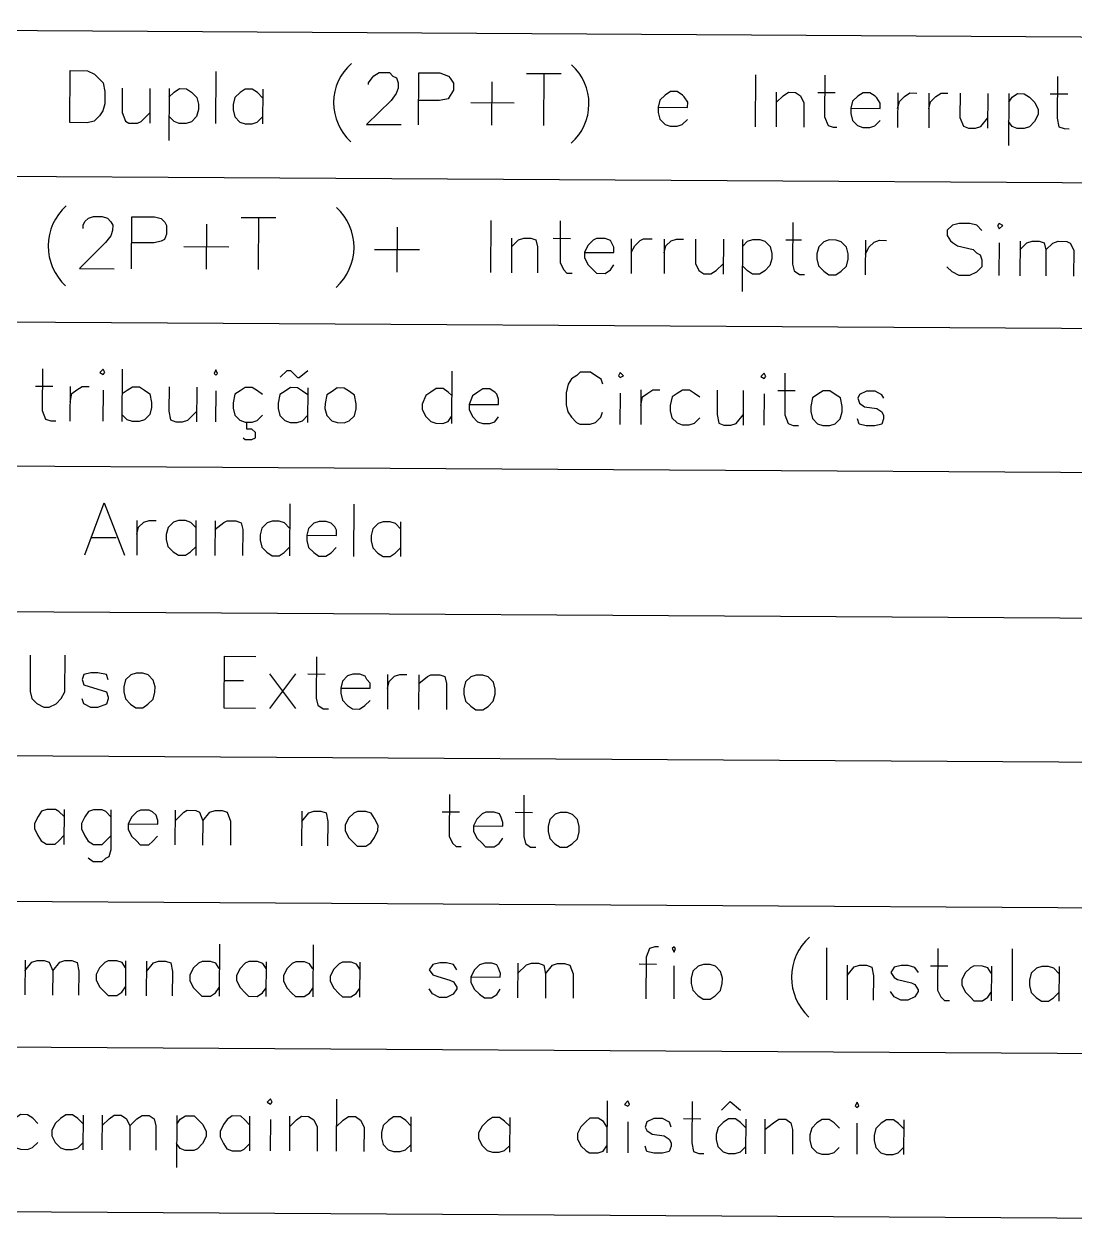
# Model space of a CAD drawing. Header units: millimetres. Extents: x 0 to 13.3, y 0.1 to 9.5.
# Drawn here: x 10.44 to 11.45, y 2.603 to 3.756 of the extents above; entities that cross this region are included whole.
import ezdxf

# ---------------------------------------------------------------- set-up
doc = ezdxf.new("R2010")
doc.units = ezdxf.units.MM
doc.layers.add('PDF_Geometria', color=7, linetype='Continuous')

msp = doc.modelspace()

# ---------------------------------------------------------------- linework, layer by layer
at = {"layer": 'PDF_Geometria', "lineweight": 25}
for points in [[(9.3981, 3.7557), (12.4047, 3.7377)], [(10.6245, 3.71), (10.6242, 3.66)], [(10.7711, 3.6975), (10.7711, 3.6991), (10.7745, 3.7041), (10.7761, 3.7058), (10.7812, 3.7091), (10.7912, 3.709), (10.7945, 3.7057), (10.7978, 3.704), (10.7994, 3.699), (10.7994, 3.694), (10.7977, 3.689), (10.7927, 3.6823), (10.7692, 3.6592), (10.8025, 3.659)], [(10.8192, 3.6589), (10.8195, 3.7089), (10.8395, 3.7087), (10.8478, 3.7054), (10.8495, 3.7037), (10.8528, 3.6987), (10.8527, 3.692), (10.8494, 3.687), (10.8477, 3.6837), (10.8393, 3.6821), (10.8193, 3.6822)], [(10.9228, 3.7082), (10.9562, 3.708)], [(10.9395, 3.7081), (10.9392, 3.6581)], [(11.1428, 3.7069), (11.1425, 3.6569)], [(11.2095, 3.7065), (11.2092, 3.6665), (11.2125, 3.6582), (11.2175, 3.6565), (11.2209, 3.6565)], [(11.4328, 3.7052), (11.4326, 3.6652), (11.4342, 3.6569), (11.4392, 3.6552), (11.4442, 3.6551)], [(10.5344, 3.6939), (10.5343, 3.6706), (10.5375, 3.6622), (10.5409, 3.6605), (10.5492, 3.6605), (10.5525, 3.6621), (10.5609, 3.6704)], [(10.5611, 3.6937), (10.5609, 3.6604)], [(10.5794, 3.6936), (10.5791, 3.6436)], [(10.5793, 3.6853), (10.5844, 3.6903), (10.5894, 3.6936), (10.5961, 3.6935), (10.601, 3.6902), (10.606, 3.6851), (10.6076, 3.6785), (10.6076, 3.6735), (10.6059, 3.6668), (10.6009, 3.6618), (10.5959, 3.6602), (10.5892, 3.6602), (10.5842, 3.6619), (10.5792, 3.667)], [(10.6693, 3.6848), (10.6644, 3.6898), (10.6594, 3.6931), (10.6527, 3.6932), (10.6477, 3.6899), (10.6427, 3.6849), (10.641, 3.6783), (10.6409, 3.6733), (10.6426, 3.6666), (10.6475, 3.6615), (10.6525, 3.6599), (10.6592, 3.6598), (10.6642, 3.6614), (10.6692, 3.6664)], [(10.6694, 3.6931), (10.6692, 3.6598)], [(10.8894, 3.7001), (10.8892, 3.6584)], [(11.0493, 3.6758), (11.0776, 3.6756), (11.0777, 3.6806), (11.0744, 3.6857), (11.0727, 3.6873), (11.0677, 3.6907), (11.0611, 3.6907), (11.056, 3.6874), (11.051, 3.6825), (11.0493, 3.6758), (11.0493, 3.6708), (11.0509, 3.6641), (11.0559, 3.6591), (11.0609, 3.6574), (11.0675, 3.6574), (11.0725, 3.659), (11.0776, 3.664)], [(11.1627, 3.6901), (11.1625, 3.6568)], [(11.1627, 3.6801), (11.1694, 3.6868), (11.1744, 3.6901), (11.1811, 3.69), (11.186, 3.6867), (11.1893, 3.68), (11.1892, 3.6567)], [(11.2027, 3.6899), (11.2194, 3.6898)], [(11.2343, 3.6747), (11.2626, 3.6745), (11.2627, 3.6795), (11.2594, 3.6846), (11.2577, 3.6862), (11.2527, 3.6896), (11.2461, 3.6896), (11.241, 3.6863), (11.236, 3.6814), (11.2343, 3.6747), (11.2343, 3.6697), (11.2359, 3.663), (11.2409, 3.658), (11.2459, 3.6563), (11.2525, 3.6563), (11.2575, 3.6579), (11.2626, 3.6629)], [(11.2794, 3.6894), (11.2792, 3.6561)], [(11.2793, 3.6744), (11.281, 3.6811), (11.286, 3.6861), (11.291, 3.6894), (11.2977, 3.6893)], [(10.8693, 3.6802), (10.911, 3.68)], [(11.3094, 3.6893), (11.3092, 3.6559)], [(11.3093, 3.6743), (11.311, 3.6809), (11.316, 3.6859), (11.321, 3.6892), (11.3277, 3.6892)], [(11.3394, 3.6891), (11.3392, 3.6658), (11.3425, 3.6574), (11.3475, 3.6557), (11.3542, 3.6557), (11.3592, 3.6573), (11.3659, 3.6656)], [(11.366, 3.6889), (11.3658, 3.6556)], [(11.386, 3.6888), (11.3857, 3.6388)], [(11.386, 3.6805), (11.3894, 3.6855), (11.3944, 3.6888), (11.401, 3.6887), (11.406, 3.6854), (11.411, 3.6803), (11.4143, 3.6736), (11.4143, 3.6686), (11.4109, 3.662), (11.4059, 3.657), (11.4008, 3.6554), (11.3942, 3.6554), (11.3892, 3.6571), (11.3859, 3.6621)], [(11.426, 3.6886), (11.4427, 3.6885)], [(9.3972, 3.6157), (12.4039, 3.5977)], [(10.4969, 3.5591), (10.4969, 3.5624), (10.4986, 3.5658), (10.502, 3.5691), (10.507, 3.5707), (10.5153, 3.5707), (10.5203, 3.569), (10.5236, 3.5656), (10.5253, 3.5623), (10.5252, 3.5573), (10.5236, 3.5523), (10.5185, 3.5456), (10.4934, 3.5208), (10.5267, 3.5206)], [(10.5434, 3.5205), (10.5437, 3.5705), (10.5653, 3.5704), (10.572, 3.5687), (10.5753, 3.5653), (10.5769, 3.562), (10.5769, 3.5536), (10.5752, 3.5486), (10.5719, 3.547), (10.5652, 3.5454), (10.5435, 3.5455)], [(10.6153, 3.5634), (10.615, 3.5201)], [(10.6487, 3.5699), (10.682, 3.5697)], [(10.6653, 3.5698), (10.665, 3.5198)], [(10.8886, 3.5668), (10.8883, 3.5168)], [(10.9553, 3.5664), (10.9551, 3.5264), (10.9584, 3.5197), (10.9617, 3.5163), (10.9667, 3.5163)], [(11.1786, 3.565), (11.1784, 3.525), (11.18, 3.5184), (11.185, 3.515), (11.19, 3.515)], [(11.3603, 3.5573), (11.3553, 3.5623), (11.3486, 3.564), (11.3386, 3.5641), (11.332, 3.5625), (11.3269, 3.5575), (11.3269, 3.5525), (11.3302, 3.5475), (11.3319, 3.5458), (11.3368, 3.5424), (11.3518, 3.539), (11.3551, 3.5357), (11.3585, 3.534), (11.3601, 3.529), (11.3601, 3.5223), (11.355, 3.5173), (11.3483, 3.514), (11.3383, 3.5141), (11.3317, 3.5175), (11.3267, 3.5225)], [(10.7986, 3.5606), (10.7983, 3.5173)], [(10.5935, 3.5419), (10.6368, 3.5416)], [(10.9085, 3.55), (10.9083, 3.5167)], [(10.9085, 3.5417), (10.9152, 3.5483), (10.9202, 3.5499), (10.9269, 3.5499), (10.9319, 3.5482), (10.9335, 3.5415), (10.9333, 3.5165)], [(10.9485, 3.5498), (10.9652, 3.5497)], [(10.9785, 3.5362), (11.0068, 3.5361), (11.0068, 3.5411), (11.0052, 3.5444), (11.0035, 3.5478), (10.9985, 3.5495), (10.9902, 3.5495), (10.9869, 3.5479), (10.9818, 3.5429), (10.9785, 3.5362), (10.9784, 3.5312), (10.9817, 3.5246), (10.9867, 3.5195), (10.99, 3.5162), (10.9983, 3.5161), (11.0034, 3.5194), (11.0067, 3.5244)], [(11.0235, 3.5493), (11.0233, 3.516)], [(11.0235, 3.536), (11.0268, 3.5426), (11.0319, 3.5476), (11.0352, 3.5492), (11.0435, 3.5492)], [(11.0552, 3.5491), (11.055, 3.5158)], [(11.0551, 3.5358), (11.0568, 3.5424), (11.0619, 3.5474), (11.0669, 3.549), (11.0735, 3.549)], [(11.0852, 3.5489), (11.0851, 3.5256), (11.0884, 3.5189), (11.0933, 3.5156), (11.1, 3.5155), (11.105, 3.5188), (11.1117, 3.5254)], [(11.1119, 3.5488), (11.1117, 3.5154)], [(11.1302, 3.5487), (11.1299, 3.4987)], [(11.1302, 3.542), (11.1352, 3.547), (11.1402, 3.5486), (11.1469, 3.5486), (11.1519, 3.5469), (11.1568, 3.5418), (11.1585, 3.5352), (11.1584, 3.5302), (11.1567, 3.5235), (11.1517, 3.5185), (11.1467, 3.5152), (11.14, 3.5153), (11.135, 3.5186), (11.1301, 3.5237)], [(11.1719, 3.5484), (11.1869, 3.5483)], [(11.2485, 3.548), (11.2483, 3.5146)], [(11.2485, 3.5346), (11.2518, 3.5413), (11.2569, 3.5462), (11.2619, 3.5479), (11.2685, 3.5478)], [(11.3769, 3.5455), (11.3767, 3.5139)], [(11.3969, 3.5471), (11.3967, 3.5137)], [(11.3968, 3.5387), (11.4035, 3.5454), (11.4085, 3.547), (11.4152, 3.547), (11.4202, 3.5453), (11.4218, 3.5386), (11.4217, 3.5136)], [(11.4218, 3.5386), (11.4285, 3.5452), (11.4335, 3.5469), (11.4419, 3.5468), (11.4452, 3.5451), (11.4485, 3.5384), (11.4483, 3.5134)], [(10.7768, 3.5391), (10.8201, 3.5389)], [(9.3964, 3.4757), (12.403, 3.4577)], [(10.4578, 3.4243), (10.4575, 3.3843), (10.4608, 3.376), (10.4658, 3.3743), (10.4708, 3.3743)], [(10.5345, 3.4239), (10.5342, 3.3739)], [(10.6861, 3.4163), (10.6928, 3.4229), (10.6961, 3.4229), (10.7027, 3.4162), (10.7044, 3.4162), (10.7128, 3.4228)], [(10.8511, 3.422), (10.8508, 3.372)], [(10.996, 3.4095), (10.9944, 3.4145), (10.9894, 3.4178), (10.9844, 3.4212), (10.9744, 3.4213), (10.9711, 3.4179), (10.9661, 3.4146), (10.9627, 3.4097), (10.961, 3.4013), (10.9609, 3.3897), (10.9625, 3.383), (10.9659, 3.378), (10.9708, 3.3729), (10.9741, 3.3713), (10.9841, 3.3712), (10.9892, 3.3728), (10.9942, 3.3778), (10.9959, 3.3828)], [(11.1711, 3.4201), (11.1709, 3.3801), (11.1742, 3.3717), (11.1791, 3.37), (11.1841, 3.37)], [(10.451, 3.4077), (10.4677, 3.4076)], [(10.4844, 3.4075), (10.4842, 3.3742)], [(10.4843, 3.3925), (10.486, 3.4008), (10.491, 3.4041), (10.496, 3.4074), (10.5027, 3.4074)], [(10.516, 3.404), (10.5158, 3.374)], [(10.5343, 3.4006), (10.5393, 3.4039), (10.5444, 3.4072), (10.551, 3.4071), (10.556, 3.4038), (10.561, 3.4004), (10.5626, 3.3921), (10.5626, 3.3871), (10.5609, 3.3804), (10.5558, 3.3754), (10.5508, 3.3738), (10.5442, 3.3738), (10.5392, 3.3755), (10.5342, 3.3806)], [(10.5794, 3.407), (10.5792, 3.3836), (10.5808, 3.3753), (10.5858, 3.3736), (10.5925, 3.3735), (10.5975, 3.3752), (10.6059, 3.3835)], [(10.606, 3.4068), (10.6058, 3.3735)], [(10.6243, 3.4033), (10.6242, 3.3733)], [(10.6693, 3.3997), (10.6643, 3.4031), (10.6594, 3.4065), (10.6527, 3.4065), (10.6477, 3.4032), (10.6426, 3.3999), (10.6409, 3.3916), (10.6409, 3.3866), (10.6425, 3.3799), (10.6475, 3.3749), (10.6525, 3.3732), (10.6592, 3.3731), (10.6642, 3.3748), (10.6692, 3.3797)], [(10.7126, 3.3995), (10.7077, 3.4029), (10.7027, 3.4062), (10.696, 3.4063), (10.691, 3.403), (10.686, 3.3996), (10.6843, 3.3913), (10.6842, 3.3863), (10.6859, 3.3796), (10.6908, 3.3746), (10.6958, 3.3729), (10.7025, 3.3729), (10.7075, 3.3745), (10.7125, 3.3795)], [(10.7127, 3.4062), (10.7125, 3.3728)], [(10.851, 3.3987), (10.8477, 3.402), (10.8427, 3.4054), (10.836, 3.4054), (10.831, 3.4021), (10.826, 3.3988), (10.8226, 3.3905), (10.8226, 3.3855), (10.8259, 3.3788), (10.8308, 3.3738), (10.8358, 3.3721), (10.8425, 3.372), (10.8475, 3.3737), (10.8509, 3.3787)], [(10.8676, 3.3902), (10.8959, 3.3901), (10.896, 3.3951), (10.8943, 3.4001), (10.8927, 3.4017), (10.8877, 3.4051), (10.881, 3.4052), (10.876, 3.4018), (10.871, 3.3985), (10.8676, 3.3902), (10.8676, 3.3852), (10.8709, 3.3785), (10.8758, 3.3735), (10.8808, 3.3718), (10.8875, 3.3718), (10.8925, 3.3734), (10.8959, 3.3784)], [(11.0327, 3.4042), (11.0325, 3.3709)], [(11.0326, 3.3892), (11.0343, 3.3976), (11.0393, 3.4009), (11.0443, 3.4042), (11.051, 3.4041)], [(11.0893, 3.3972), (11.0843, 3.4006), (11.0793, 3.404), (11.0727, 3.404), (11.0677, 3.4007), (11.0626, 3.3974), (11.0609, 3.3891), (11.0609, 3.3841), (11.0625, 3.3774), (11.0675, 3.3724), (11.0725, 3.3707), (11.0791, 3.3706), (11.0842, 3.3723), (11.0892, 3.3772)], [(11.106, 3.4038), (11.1059, 3.3805), (11.1075, 3.3721), (11.1125, 3.3704), (11.1191, 3.3704), (11.1242, 3.372), (11.1309, 3.3803)], [(11.131, 3.4037), (11.1308, 3.3703)], [(11.1643, 3.4035), (11.181, 3.4034)], [(11.266, 3.3962), (11.2643, 3.3995), (11.2577, 3.4029), (11.2493, 3.403), (11.2427, 3.3997), (11.241, 3.3963), (11.2426, 3.3913), (11.2476, 3.388), (11.2592, 3.3862), (11.2642, 3.3829), (11.2659, 3.3795), (11.2658, 3.3762), (11.2642, 3.3712), (11.2575, 3.3696), (11.2491, 3.3696), (11.2425, 3.3713), (11.2408, 3.3763)], [(11.0127, 3.401), (11.0125, 3.371)], [(11.151, 3.4002), (11.1508, 3.3702)], [(10.6507, 3.3582), (10.6524, 3.3565), (10.6591, 3.3565), (10.6624, 3.3581), (10.6624, 3.3631), (10.6591, 3.3665), (10.6541, 3.3665), (10.6542, 3.3732)], [(9.3956, 3.3373), (12.4022, 3.3194)], [(10.4984, 3.2458), (10.517, 3.2957), (10.5367, 3.2455)], [(10.6954, 3.2946), (10.6951, 3.2446)], [(10.757, 3.2942), (10.7567, 3.2442)], [(10.5486, 3.2788), (10.5484, 3.2455)], [(10.5485, 3.2655), (10.5502, 3.2721), (10.5552, 3.2771), (10.5603, 3.2787), (10.5669, 3.2787)], [(10.6052, 3.2718), (10.6002, 3.2768), (10.5953, 3.2785), (10.5886, 3.2786), (10.5836, 3.2769), (10.5785, 3.272), (10.5768, 3.2653), (10.5768, 3.2603), (10.5784, 3.2536), (10.5834, 3.2486), (10.5884, 3.2452), (10.5951, 3.2452), (10.6001, 3.2485), (10.6051, 3.2535)], [(10.6053, 3.2785), (10.6051, 3.2451)], [(10.6236, 3.2784), (10.6234, 3.245)], [(10.6235, 3.27), (10.6319, 3.2766), (10.6353, 3.2783), (10.6436, 3.2782), (10.6486, 3.2765), (10.6502, 3.2699), (10.6501, 3.2449)], [(10.6952, 3.2713), (10.6902, 3.2763), (10.6853, 3.278), (10.6786, 3.278), (10.6736, 3.2764), (10.6685, 3.2714), (10.6668, 3.2648), (10.6668, 3.2598), (10.6684, 3.2531), (10.6734, 3.2481), (10.6784, 3.2447), (10.6851, 3.2447), (10.6901, 3.248), (10.6951, 3.2529)], [(10.7118, 3.2645), (10.7402, 3.2643), (10.7402, 3.2693), (10.7386, 3.2727), (10.7352, 3.276), (10.7303, 3.2777), (10.7236, 3.2778), (10.7186, 3.2761), (10.7135, 3.2711), (10.7118, 3.2645), (10.7118, 3.2595), (10.7134, 3.2528), (10.7184, 3.2478), (10.7234, 3.2444), (10.7301, 3.2444), (10.7351, 3.2477), (10.7401, 3.2527)], [(10.8019, 3.2706), (10.7969, 3.2757), (10.7919, 3.2773), (10.7852, 3.2774), (10.7802, 3.2758), (10.7752, 3.2708), (10.7735, 3.2641), (10.7735, 3.2591), (10.7751, 3.2524), (10.7801, 3.2474), (10.7851, 3.2441), (10.7917, 3.244), (10.7967, 3.2473), (10.8018, 3.2523)], [(10.8019, 3.2773), (10.8017, 3.244)], [(10.5052, 3.2624), (10.5285, 3.2623)], [(9.3947, 3.1973), (12.4014, 3.1794)], [(10.4461, 3.1494), (10.4459, 3.1144), (10.4476, 3.1077), (10.4525, 3.1027), (10.4592, 3.0993), (10.4642, 3.0993), (10.4709, 3.1026), (10.4759, 3.1076), (10.4793, 3.1142), (10.4795, 3.1492)], [(10.6625, 3.0981), (10.6325, 3.0983), (10.6328, 3.1483), (10.6628, 3.1481)], [(10.7211, 3.1478), (10.7209, 3.1078), (10.7225, 3.1011), (10.7275, 3.0977), (10.7325, 3.0977)], [(10.521, 3.1256), (10.5194, 3.1306), (10.511, 3.1324), (10.5044, 3.1324), (10.4977, 3.1308), (10.496, 3.1258), (10.4976, 3.1208), (10.5026, 3.1191), (10.5143, 3.1157), (10.5193, 3.114), (10.5209, 3.109), (10.5209, 3.1073), (10.5192, 3.1023), (10.5108, 3.099), (10.5042, 3.0991), (10.4975, 3.1024), (10.4959, 3.1074)], [(10.6327, 3.125), (10.651, 3.1249)], [(10.701, 3.1312), (10.6758, 3.098)], [(10.676, 3.1314), (10.7008, 3.0979)], [(10.7127, 3.1312), (10.7294, 3.1311)], [(10.7443, 3.1176), (10.7726, 3.1175), (10.7727, 3.1225), (10.7693, 3.1258), (10.7677, 3.1292), (10.7627, 3.1309), (10.756, 3.1309), (10.751, 3.1293), (10.746, 3.1243), (10.7443, 3.1176), (10.7443, 3.1126), (10.7459, 3.106), (10.7509, 3.1009), (10.7558, 3.0976), (10.7625, 3.0975), (10.7675, 3.1008), (10.7726, 3.1058)], [(10.7894, 3.1307), (10.7892, 3.0974)], [(10.7893, 3.1174), (10.791, 3.124), (10.796, 3.129), (10.801, 3.1306), (10.8077, 3.1306)], [(10.8194, 3.1305), (10.8192, 3.0972)], [(10.8193, 3.1222), (10.8277, 3.1288), (10.831, 3.1304), (10.8394, 3.1304), (10.8444, 3.1287), (10.846, 3.122), (10.8458, 3.097)], [(9.3939, 3.059), (12.4005, 3.0411)], [(10.8487, 3.0153), (10.8484, 2.9753), (10.8517, 2.9687), (10.8551, 2.9653), (10.8601, 2.9653)], [(10.9204, 3.0149), (10.9201, 2.9749), (10.9217, 2.9682), (10.9267, 2.9649), (10.9317, 2.9648)], [(10.4786, 2.9942), (10.4736, 2.9992), (10.4703, 3.0009), (10.4619, 3.001), (10.4569, 2.9993), (10.4536, 2.9944), (10.4502, 2.9877), (10.4502, 2.9827), (10.4534, 2.976), (10.4567, 2.971), (10.4617, 2.9676), (10.4701, 2.9676), (10.4734, 2.9709), (10.4784, 2.9759)], [(10.4786, 3.0009), (10.4784, 2.9675)], [(10.5236, 2.9939), (10.5186, 2.999), (10.5153, 3.0007), (10.5069, 3.0007), (10.5019, 2.9991), (10.4986, 2.9941), (10.4952, 2.9874), (10.4952, 2.9824), (10.4984, 2.9758), (10.5017, 2.9707), (10.5067, 2.9674), (10.5151, 2.9673), (10.5184, 2.9706), (10.5234, 2.9756)], [(10.5236, 3.0006), (10.5234, 2.9623), (10.5217, 2.9556), (10.5183, 2.954), (10.515, 2.9507), (10.5066, 2.9507), (10.5016, 2.9541)], [(10.5402, 2.9872), (10.5685, 2.987), (10.5685, 2.9903), (10.5669, 2.9954), (10.5636, 2.9987), (10.5603, 3.0004), (10.5519, 3.0004), (10.5486, 2.9988), (10.5436, 2.9938), (10.5402, 2.9872), (10.5402, 2.9822), (10.5434, 2.9755), (10.5484, 2.9705), (10.5517, 2.9671), (10.5601, 2.9671), (10.5634, 2.9704), (10.5684, 2.9753)], [(10.5853, 3.0002), (10.5851, 2.9669)], [(10.5852, 2.9902), (10.5936, 2.9985), (10.5969, 3.0002), (10.6053, 3.0001), (10.6086, 2.9984), (10.6119, 2.9901), (10.6117, 2.9667)], [(10.6119, 2.9901), (10.6186, 2.9984), (10.6236, 3), (10.6303, 3), (10.6352, 2.9983), (10.6385, 2.9899), (10.6384, 2.9666)], [(10.7069, 2.9995), (10.7067, 2.9662)], [(10.7069, 2.9895), (10.7136, 2.9978), (10.7186, 2.9994), (10.7253, 2.9994), (10.7302, 2.9977), (10.7319, 2.9894), (10.7317, 2.966)], [(10.8419, 2.9987), (10.8586, 2.9986)], [(10.8718, 2.9852), (10.9002, 2.985), (10.9002, 2.9884), (10.8986, 2.9934), (10.8969, 2.9967), (10.8919, 2.9984), (10.8836, 2.9985), (10.8802, 2.9968), (10.8752, 2.9918), (10.8718, 2.9852), (10.8718, 2.9802), (10.8751, 2.9735), (10.8801, 2.9685), (10.8834, 2.9651), (10.8917, 2.9651), (10.8967, 2.9684), (10.9001, 2.9734)], [(10.9119, 2.9983), (10.9286, 2.9982)], [(9.3931, 2.919), (12.3997, 2.9011)], [(10.6278, 2.8717), (10.6275, 2.8217)], [(10.7178, 2.8711), (10.7175, 2.8211)], [(11.0495, 2.8691), (11.0462, 2.8692), (11.0411, 2.8675), (11.0378, 2.8592), (11.0375, 2.8192)], [(11.2111, 2.8682), (11.2109, 2.8182)], [(11.3178, 2.8675), (11.3176, 2.8275), (11.3209, 2.8209), (11.3242, 2.8175), (11.3292, 2.8175)], [(11.3895, 2.8671), (11.3892, 2.8171)], [(10.4411, 2.8561), (10.4409, 2.8228)], [(10.441, 2.8461), (10.4477, 2.8544), (10.4527, 2.856), (10.4594, 2.856), (10.4644, 2.8543), (10.4677, 2.8459), (10.4675, 2.8226)], [(10.4677, 2.8459), (10.4744, 2.8542), (10.4794, 2.8559), (10.4861, 2.8558), (10.4911, 2.8541), (10.4927, 2.8458), (10.4925, 2.8225)], [(10.5377, 2.8489), (10.5344, 2.8539), (10.5294, 2.8556), (10.5211, 2.8556), (10.5177, 2.854), (10.5127, 2.849), (10.5093, 2.8424), (10.5093, 2.8374), (10.5126, 2.8307), (10.5176, 2.8256), (10.5209, 2.8223), (10.5292, 2.8222), (10.5342, 2.8255), (10.5376, 2.8305)], [(10.5377, 2.8555), (10.5375, 2.8222)], [(10.5577, 2.8554), (10.5575, 2.8221)], [(10.5577, 2.8454), (10.5644, 2.8537), (10.5694, 2.8553), (10.5761, 2.8553), (10.5811, 2.8536), (10.5827, 2.8453), (10.5825, 2.8219)], [(10.6277, 2.8483), (10.6244, 2.8533), (10.6194, 2.855), (10.6111, 2.8551), (10.6077, 2.8534), (10.6027, 2.8485), (10.5993, 2.8418), (10.5993, 2.8368), (10.6026, 2.8301), (10.6075, 2.8251), (10.6109, 2.8218), (10.6192, 2.8217), (10.6242, 2.825), (10.6276, 2.83)], [(10.6727, 2.8481), (10.6694, 2.8531), (10.6644, 2.8548), (10.6561, 2.8548), (10.6527, 2.8532), (10.6477, 2.8482), (10.6443, 2.8416), (10.6443, 2.8366), (10.6476, 2.8299), (10.6525, 2.8248), (10.6559, 2.8215), (10.6642, 2.8214), (10.6692, 2.8247), (10.6726, 2.8297)], [(10.6727, 2.8547), (10.6725, 2.8214)], [(10.7177, 2.8478), (10.7144, 2.8528), (10.7094, 2.8545), (10.7011, 2.8545), (10.6977, 2.8529), (10.6927, 2.8479), (10.6893, 2.8413), (10.6893, 2.8363), (10.6926, 2.8296), (10.6975, 2.8246), (10.7009, 2.8212), (10.7092, 2.8212), (10.7142, 2.8245), (10.7176, 2.8294)], [(10.7627, 2.8475), (10.7594, 2.8525), (10.7544, 2.8542), (10.7461, 2.8543), (10.7427, 2.8526), (10.7377, 2.8477), (10.7343, 2.841), (10.7343, 2.836), (10.7376, 2.8293), (10.7425, 2.8243), (10.7459, 2.8209), (10.7542, 2.8209), (10.7592, 2.8242), (10.7626, 2.8292)], [(10.7627, 2.8542), (10.7625, 2.8208)], [(10.856, 2.847), (10.8527, 2.852), (10.8461, 2.8537), (10.8394, 2.8537), (10.8327, 2.8521), (10.8294, 2.8471), (10.8327, 2.8421), (10.8376, 2.8404), (10.8493, 2.837), (10.8526, 2.8353), (10.8559, 2.8303), (10.8559, 2.8286), (10.8525, 2.8236), (10.8459, 2.8204), (10.8392, 2.8204), (10.8325, 2.8238), (10.8292, 2.8288)], [(10.8693, 2.8402), (10.8976, 2.84), (10.8977, 2.8434), (10.896, 2.8484), (10.8944, 2.8517), (10.8894, 2.8534), (10.8827, 2.8535), (10.8777, 2.8518), (10.8727, 2.8469), (10.8693, 2.8402), (10.8693, 2.8352), (10.8726, 2.8285), (10.8775, 2.8235), (10.8825, 2.8201), (10.8892, 2.8201), (10.8942, 2.8234), (10.8976, 2.8284)], [(10.9144, 2.8533), (10.9142, 2.8199)], [(10.9143, 2.8433), (10.9227, 2.8516), (10.9277, 2.8532), (10.9344, 2.8532), (10.9394, 2.8515), (10.941, 2.8431), (10.9409, 2.8198)], [(10.941, 2.8431), (10.9477, 2.8514), (10.9527, 2.853), (10.9594, 2.853), (10.9644, 2.8513), (10.9677, 2.843), (10.9675, 2.8196)], [(11.0311, 2.8526), (11.0477, 2.8525)], [(11.0644, 2.8507), (11.0642, 2.819)], [(11.231, 2.8514), (11.2309, 2.8181)], [(11.231, 2.8414), (11.2377, 2.8497), (11.2427, 2.8513), (11.2494, 2.8513), (11.2544, 2.8496), (11.256, 2.8412), (11.2559, 2.8179)], [(11.2993, 2.8443), (11.296, 2.8493), (11.2894, 2.851), (11.2827, 2.8511), (11.276, 2.8495), (11.2727, 2.8445), (11.276, 2.8395), (11.2793, 2.8378), (11.2926, 2.8344), (11.2959, 2.8327), (11.2992, 2.8276), (11.2992, 2.826), (11.2959, 2.821), (11.2892, 2.8177), (11.2825, 2.8177), (11.2759, 2.8211), (11.2726, 2.8261)], [(11.311, 2.8509), (11.3277, 2.8508)], [(11.3693, 2.8439), (11.366, 2.8489), (11.361, 2.8506), (11.3527, 2.8507), (11.3494, 2.849), (11.3443, 2.844), (11.341, 2.8374), (11.3409, 2.8324), (11.3442, 2.8257), (11.3492, 2.8207), (11.3525, 2.8173), (11.3608, 2.8173), (11.3659, 2.8206), (11.3692, 2.8256)], [(11.3694, 2.8506), (11.3692, 2.8172)], [(11.4343, 2.8435), (11.4294, 2.8485), (11.4244, 2.8502), (11.4177, 2.8503), (11.4127, 2.8486), (11.4077, 2.8437), (11.406, 2.837), (11.4059, 2.832), (11.4076, 2.8253), (11.4125, 2.8203), (11.4175, 2.8169), (11.4242, 2.8169), (11.4292, 2.8202), (11.4342, 2.8252)], [(11.4344, 2.8502), (11.4342, 2.8168)], [(9.3923, 2.779), (12.3989, 2.7611)], [(10.7403, 2.7226), (10.74, 2.6726)], [(11.0003, 2.7211), (11, 2.6711)], [(11.0819, 2.7206), (11.0817, 2.6806), (11.0833, 2.6723), (11.0883, 2.6706), (11.0933, 2.6705)], [(11.1102, 2.7121), (11.1186, 2.7204), (11.1285, 2.712)], [(10.4535, 2.6994), (10.4485, 2.7044), (10.4435, 2.7077), (10.4368, 2.7078), (10.4318, 2.7045), (10.4268, 2.6995), (10.4251, 2.6929), (10.4251, 2.6879), (10.4267, 2.6812), (10.4317, 2.6762), (10.4366, 2.6745), (10.4433, 2.6744), (10.4483, 2.6761), (10.4534, 2.681)], [(10.4968, 2.6991), (10.4918, 2.7041), (10.4868, 2.7075), (10.4802, 2.7075), (10.4752, 2.7042), (10.4701, 2.6993), (10.4668, 2.6926), (10.4667, 2.6876), (10.47, 2.6809), (10.475, 2.6759), (10.48, 2.6742), (10.4866, 2.6742), (10.4917, 2.6758), (10.4967, 2.6808)], [(10.4968, 2.7074), (10.4966, 2.6741)], [(10.5152, 2.7073), (10.515, 2.674)], [(10.5151, 2.6973), (10.5218, 2.7039), (10.5268, 2.7073), (10.5335, 2.7072), (10.5385, 2.7038), (10.5418, 2.6972), (10.5416, 2.6738)], [(10.5418, 2.6972), (10.5485, 2.7038), (10.5535, 2.7071), (10.5602, 2.7071), (10.5652, 2.7037), (10.5668, 2.697), (10.5666, 2.6737)], [(10.5868, 2.7069), (10.5865, 2.6569)], [(10.5868, 2.6986), (10.5902, 2.7035), (10.5952, 2.7068), (10.6035, 2.7068), (10.6068, 2.7034), (10.6118, 2.6984), (10.6151, 2.6917), (10.6151, 2.6867), (10.6117, 2.6801), (10.6067, 2.6751), (10.6033, 2.6735), (10.595, 2.6735), (10.59, 2.6752), (10.5867, 2.6802)], [(10.6568, 2.6981), (10.6518, 2.7032), (10.6485, 2.7065), (10.6402, 2.7066), (10.6352, 2.7033), (10.6318, 2.6983), (10.6284, 2.6916), (10.6284, 2.6866), (10.6317, 2.68), (10.635, 2.6749), (10.64, 2.6732), (10.6483, 2.6732), (10.6517, 2.6748), (10.6567, 2.6798)], [(10.6568, 2.7065), (10.6566, 2.6731)], [(10.6768, 2.703), (10.6766, 2.673)], [(10.6952, 2.7062), (10.695, 2.6729)], [(10.6951, 2.6962), (10.7018, 2.7029), (10.7068, 2.7062), (10.7135, 2.7061), (10.7185, 2.7028), (10.7218, 2.6961), (10.7216, 2.6728)], [(10.7401, 2.696), (10.7468, 2.7026), (10.7518, 2.7059), (10.7585, 2.7059), (10.7635, 2.7025), (10.7668, 2.6958), (10.7666, 2.6725)], [(10.8118, 2.6972), (10.8068, 2.7022), (10.8018, 2.7056), (10.7952, 2.7057), (10.7902, 2.7023), (10.7851, 2.6974), (10.7834, 2.6907), (10.7834, 2.6857), (10.785, 2.679), (10.79, 2.674), (10.795, 2.6723), (10.8016, 2.6723), (10.8067, 2.6739), (10.8117, 2.6789)], [(10.8118, 2.7056), (10.8116, 2.6722)], [(10.9068, 2.6967), (10.9018, 2.7017), (10.8968, 2.705), (10.8902, 2.7051), (10.8852, 2.7018), (10.8801, 2.6968), (10.8767, 2.6902), (10.8767, 2.6852), (10.88, 2.6785), (10.885, 2.6734), (10.89, 2.6718), (10.8966, 2.6717), (10.9016, 2.6733), (10.9067, 2.6783)], [(10.9068, 2.705), (10.9066, 2.6717)], [(11.0001, 2.6961), (10.9968, 2.7011), (10.9918, 2.7045), (10.9835, 2.7045), (10.9801, 2.7012), (10.9751, 2.6962), (10.9717, 2.6896), (10.9717, 2.6846), (10.975, 2.6779), (10.98, 2.6729), (10.9833, 2.6712), (10.9916, 2.6711), (10.9966, 2.6728), (11, 2.6778)], [(11.0201, 2.701), (11.02, 2.671)], [(11.0618, 2.6957), (11.0601, 2.7007), (11.0535, 2.7041), (11.0452, 2.7042), (11.0385, 2.7009), (11.0368, 2.6959), (11.0384, 2.6925), (11.0434, 2.6892), (11.0551, 2.6874), (11.06, 2.6841), (11.0617, 2.6807), (11.0617, 2.6774), (11.06, 2.6724), (11.0533, 2.6708), (11.045, 2.6708), (11.0383, 2.6725), (11.0367, 2.6775)], [(11.0735, 2.704), (11.0902, 2.7039)], [(11.1335, 2.6953), (11.1285, 2.7003), (11.1235, 2.7037), (11.1168, 2.7037), (11.1118, 2.7004), (11.1068, 2.6955), (11.1051, 2.6888), (11.105, 2.6838), (11.1067, 2.6771), (11.1116, 2.6721), (11.1166, 2.6704), (11.1233, 2.6704), (11.1283, 2.672), (11.1333, 2.677)], [(11.1335, 2.7036), (11.1333, 2.6703)], [(11.1518, 2.7035), (11.1516, 2.6702)], [(11.1518, 2.6935), (11.1601, 2.7001), (11.1652, 2.7034), (11.1718, 2.7034), (11.1768, 2.7), (11.1784, 2.6934), (11.1783, 2.67)], [(11.2234, 2.6948), (11.2185, 2.6998), (11.2135, 2.7032), (11.2068, 2.7032), (11.2018, 2.6999), (11.1968, 2.6949), (11.1951, 2.6883), (11.195, 2.6833), (11.1967, 2.6766), (11.2016, 2.6716), (11.2066, 2.6699), (11.2133, 2.6698), (11.2183, 2.6715), (11.2233, 2.6764)], [(11.2401, 2.6997), (11.24, 2.6697)], [(11.2851, 2.6944), (11.2801, 2.6994), (11.2752, 2.7028), (11.2685, 2.7028), (11.2635, 2.6995), (11.2584, 2.6946), (11.2567, 2.6879), (11.2567, 2.6829), (11.2583, 2.6762), (11.2633, 2.6712), (11.2683, 2.6695), (11.275, 2.6695), (11.28, 2.6711), (11.285, 2.6761)], [(11.2852, 2.7027), (11.285, 2.6694)], [(9.393, 2.6207), (12.3979, 2.6028)]]:
    msp.add_lwpolyline(points, dxfattribs=at)
for points in [[(10.4842, 3.6609), (10.4845, 3.7109), (10.5012, 3.7108), (10.5078, 3.7074), (10.5128, 3.7024), (10.5161, 3.699), (10.5177, 3.6907), (10.5176, 3.679), (10.5159, 3.6723), (10.5126, 3.6674), (10.5075, 3.6624), (10.5009, 3.6608)], [(11.3753, 3.5622), (11.3769, 3.5589), (11.3803, 3.5622), (11.377, 3.5639)], [(11.2135, 3.5482), (11.2085, 3.5465), (11.2035, 3.5416), (11.2018, 3.5349), (11.2018, 3.5299), (11.2034, 3.5232), (11.2084, 3.5182), (11.2133, 3.5148), (11.22, 3.5148), (11.225, 3.5181), (11.2301, 3.5231), (11.2318, 3.5297), (11.2318, 3.5347), (11.2302, 3.5414), (11.2252, 3.5464), (11.2202, 3.5481)], [(10.5128, 3.4207), (10.5161, 3.419), (10.5178, 3.4207), (10.5161, 3.424)], [(10.6228, 3.42), (10.6244, 3.4183), (10.6261, 3.42), (10.6245, 3.4233)], [(11.0111, 3.4177), (11.0127, 3.416), (11.0161, 3.4177), (11.0128, 3.421)], [(11.1478, 3.4169), (11.1511, 3.4152), (11.1528, 3.4169), (11.1511, 3.4202)], [(10.741, 3.406), (10.736, 3.4027), (10.731, 3.3994), (10.7293, 3.3911), (10.7292, 3.3861), (10.7309, 3.3794), (10.7358, 3.3744), (10.7408, 3.3727), (10.7475, 3.3726), (10.7525, 3.3743), (10.7575, 3.3792), (10.7592, 3.3859), (10.7593, 3.3909), (10.7576, 3.3992), (10.7527, 3.4026), (10.7477, 3.4059)], [(11.2077, 3.4032), (11.2027, 3.3999), (11.1976, 3.3966), (11.1959, 3.3883), (11.1959, 3.3833), (11.1975, 3.3766), (11.2025, 3.3716), (11.2075, 3.3699), (11.2141, 3.3698), (11.2192, 3.3715), (11.2242, 3.3764), (11.2259, 3.3831), (11.2259, 3.3881), (11.2243, 3.3964), (11.2193, 3.3998), (11.2143, 3.4032)], [(10.5477, 3.1321), (10.5427, 3.1305), (10.5377, 3.1255), (10.536, 3.1189), (10.5359, 3.1139), (10.5376, 3.1072), (10.5425, 3.1022), (10.5475, 3.0988), (10.5542, 3.0988), (10.5592, 3.1021), (10.5642, 3.107), (10.5659, 3.1137), (10.566, 3.1187), (10.5643, 3.1254), (10.5594, 3.1304), (10.5544, 3.1321)], [(10.8744, 3.1302), (10.8694, 3.1285), (10.8643, 3.1236), (10.8626, 3.1169), (10.8626, 3.1119), (10.8642, 3.1052), (10.8692, 3.1002), (10.8742, 3.0969), (10.8808, 3.0968), (10.8859, 3.1001), (10.8909, 3.1051), (10.8926, 3.1117), (10.8926, 3.1167), (10.891, 3.1234), (10.886, 3.1284), (10.881, 3.1301)], [(10.7603, 2.9992), (10.7569, 2.9976), (10.7519, 2.9926), (10.7485, 2.9859), (10.7485, 2.9809), (10.7518, 2.9742), (10.7567, 2.9692), (10.7601, 2.9659), (10.7684, 2.9658), (10.7734, 2.9691), (10.7768, 2.9741), (10.7801, 2.9807), (10.7802, 2.9857), (10.7769, 2.9924), (10.7736, 2.9975), (10.7686, 2.9991)], [(10.9553, 2.998), (10.9502, 2.9964), (10.9452, 2.9914), (10.9435, 2.9848), (10.9435, 2.9798), (10.9451, 2.9731), (10.9501, 2.9681), (10.9551, 2.9647), (10.9617, 2.9647), (10.9667, 2.968), (10.9718, 2.9729), (10.9735, 2.9796), (10.9735, 2.9846), (10.9719, 2.9913), (10.9669, 2.9963), (10.9619, 2.998)], [(11.0628, 2.8674), (11.0645, 2.864), (11.0661, 2.8674), (11.0645, 2.869)], [(11.0927, 2.8522), (11.0877, 2.8506), (11.0827, 2.8456), (11.081, 2.8389), (11.0809, 2.8339), (11.0826, 2.8273), (11.0875, 2.8222), (11.0925, 2.8189), (11.0992, 2.8188), (11.1042, 2.8221), (11.1092, 2.8271), (11.1109, 2.8338), (11.111, 2.8388), (11.1093, 2.8454), (11.1044, 2.8505), (11.0994, 2.8522)], [(10.6736, 2.7197), (10.6769, 2.718), (10.6786, 2.7197), (10.6769, 2.723)], [(11.0169, 2.7177), (11.0202, 2.716), (11.0219, 2.7176), (11.0203, 2.721)], [(11.2386, 2.7163), (11.2402, 2.7147), (11.2419, 2.7163), (11.2403, 2.7197)]]:
    msp.add_lwpolyline(points, close=True, dxfattribs=at)
for centre, radius, start, end in [((10.7877, 3.6799), 0.0502, 131.2918, 228.0247), ((10.9326, 3.679), 0.0502, 311.2918, 48.0247), ((10.5152, 3.5423), 0.0519, 132.0557, 227.2608), ((10.7052, 3.5412), 0.0519, 312.0557, 47.2608), ((11.2293, 2.8397), 0.0519, 132.0557, 227.2608)]:
    msp.add_arc(centre, radius, start, end, dxfattribs=at)

doc.saveas('drawing.dxf')
